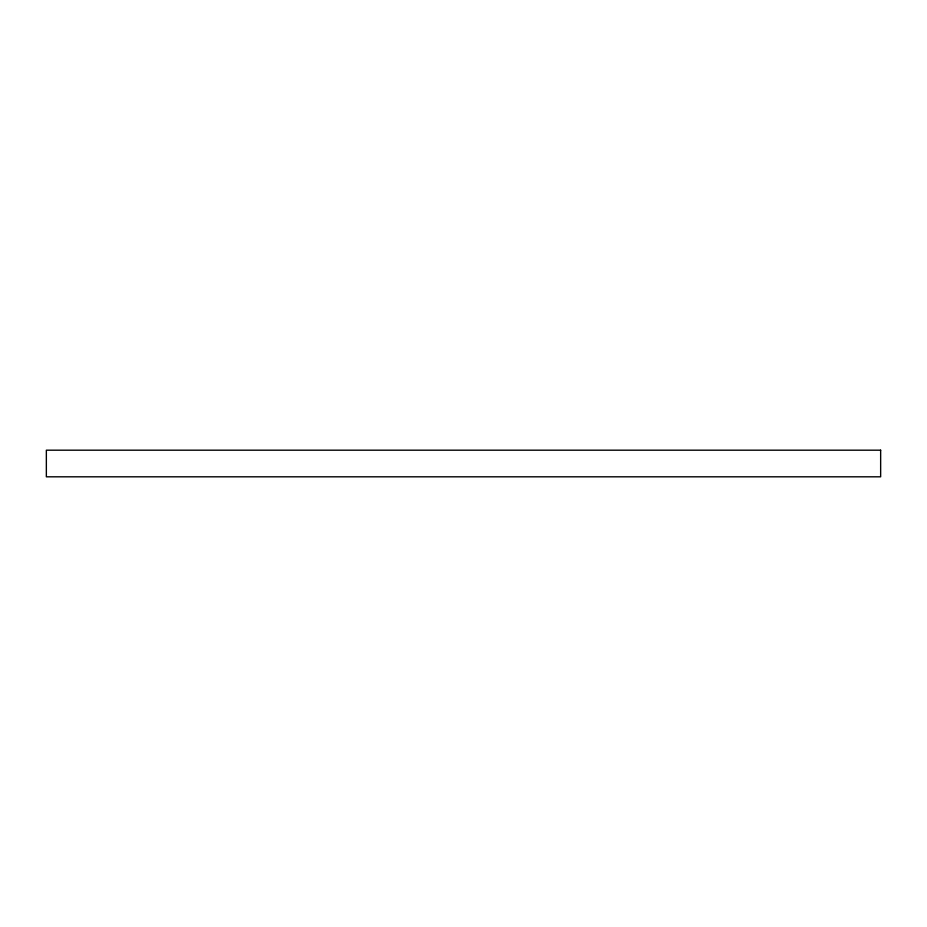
<?xml version="1.0" encoding="UTF-8"?>
<svg xmlns="http://www.w3.org/2000/svg" width="927" height="927" viewBox="0 0 927 927"><rect width="100%" height="100%" fill="white"/><g stroke="black" fill="none" stroke-linecap="round" stroke-linejoin="round"><path stroke-width="1.39" d="M880.65 450.186L46.35 450.186L46.35 476.814L880.65 476.814L880.65 450.186"/></g></svg>
